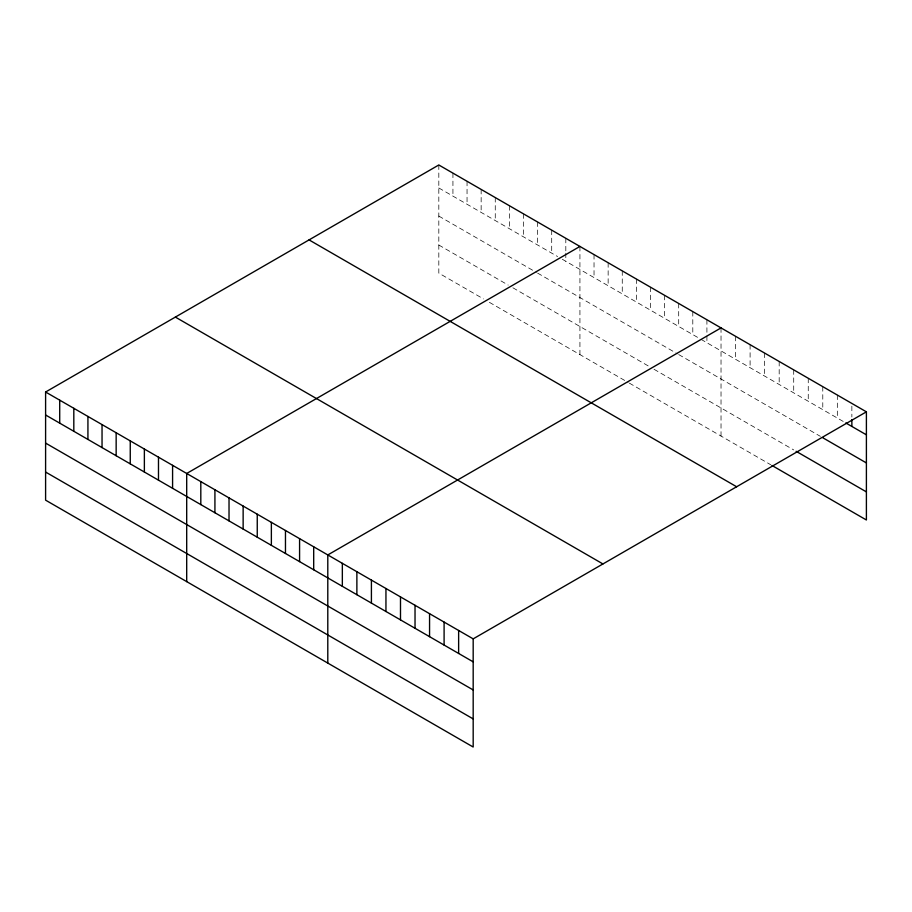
<?xml version="1.0" encoding="UTF-8"?>
<svg xmlns="http://www.w3.org/2000/svg" width="912" height="912" viewBox="0 0 912 912"><rect width="100%" height="100%" fill="white"/><g stroke="black" fill="none" stroke-linecap="round" stroke-linejoin="round"><path stroke-width="0.68" stroke-dasharray="4.56 3.42" d="M438.82 164.981L438.82 273.133L483.508 298.931M438.82 187.963L557.585 256.534M562.282 259.247L699.857 338.671M701.032 339.355L843.383 421.538M438.82 216.076L536.416 272.414M537.59 273.098L677.513 353.879M678.699 354.563L820.367 436.346M438.82 245.032L508.201 285.08M512.897 287.793L649.298 366.544M654.007 369.257L793.714 449.924M489.391 302.328L628.129 382.424M629.314 383.108L770.697 464.732M851.865 406.148L851.865 416.966M837.33 395.056L837.33 418.038M822.784 386.665L822.784 409.648M808.249 378.263L808.249 401.257M793.714 369.873L793.714 392.855M779.179 361.483L779.179 384.465M764.632 353.092L764.632 376.075M750.097 344.702L750.097 367.684M735.562 336.3L735.562 359.282M721.027 327.91L721.027 436.061M706.914 319.759L706.914 334.636M706.914 335.992L706.914 342.741M692.801 311.619L692.801 334.601M678.699 303.468L678.699 326.45M664.586 295.328L664.586 318.311M650.473 287.177L650.473 310.16M636.359 279.026L636.359 302.02M622.258 270.887L622.258 293.869M608.144 262.736L608.144 285.718M594.031 254.596L594.031 277.579M579.929 246.445L579.929 354.597M565.816 238.306L565.816 251.815M565.816 253.171L565.816 261.288M551.703 230.155L551.703 253.137M537.59 222.004L537.59 244.986M523.488 213.864L523.488 236.846M509.375 205.713L509.375 228.695M495.262 197.573L495.262 220.556M481.148 189.422L481.148 212.405M467.047 181.271L467.047 204.254M452.933 173.132L452.933 196.114"/><path stroke-width="1.37" d="M45.6 392.012L473.18 638.867L473.18 747.019L45.6 500.164L45.6 392.012L438.82 164.981L866.4 411.836L866.4 519.988L771.905 465.439M579.929 246.445L186.698 473.476L186.698 581.617M721.027 327.91L327.796 554.941L327.796 663.081M473.18 638.867L866.4 411.836M845.8 422.94L866.4 434.83M822.784 437.749L866.4 462.931M796.13 451.315L866.4 491.887M309.065 239.902L736.634 486.757M175.366 317.091L602.935 563.947M45.6 414.994L473.18 661.85M45.6 443.095L473.18 689.951M45.6 472.051L473.18 718.907M851.865 419.668L851.865 426.428M458.633 630.477L458.633 653.459M444.098 622.087L444.098 645.069M429.563 613.685L429.563 636.667M415.028 605.294L415.028 628.277M400.493 596.904L400.493 619.886M385.947 588.514L385.947 611.496M371.412 580.112L371.412 603.094M356.877 571.721L356.877 594.704M342.342 563.331L342.342 586.313M313.694 546.79L313.694 569.772M299.581 538.639L299.581 561.621M285.467 530.499L285.467 553.481M271.366 522.348L271.366 545.33M257.252 514.208L257.252 537.191M243.139 506.057L243.139 529.04M229.026 497.906L229.026 520.889M214.924 489.767L214.924 512.749M200.811 481.616L200.811 504.598M172.585 465.325L172.585 488.308M158.483 457.174L158.483 480.168M144.37 449.035L144.37 472.017M130.256 440.884L130.256 463.866M116.155 432.744L116.155 455.726M102.041 424.593L102.041 447.575M87.928 416.453L87.928 439.436M73.815 408.302L73.815 431.285M59.713 400.151L59.713 423.134"/></g></svg>
